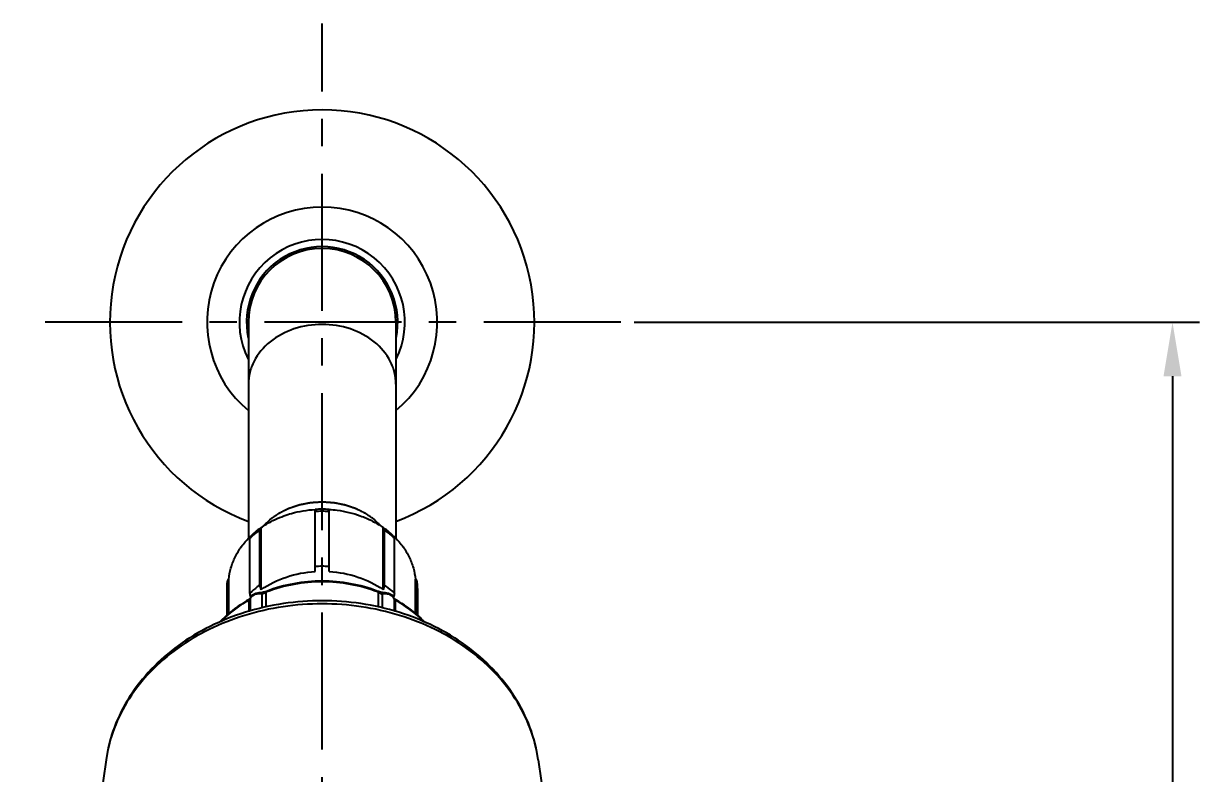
# Model space of a CAD drawing. Header units: millimetres. Extents: x 601 to 1195, y -13 to 407.
# Drawn here: x 789.3 to 843.7, y 282.3 to 317.1 of the extents above; entities that cross this region are included whole.
import ezdxf

# ---------------------------------------------------------------- set-up
doc = ezdxf.new("R2010")
doc.units = ezdxf.units.MM
doc.header["$LTSCALE"] = 0.1
doc.linetypes.add('CENTERX2', pattern=[101.6, 63.5, -12.7, 12.7, -12.7])
for name, color, linetype in [('02___PRT_ALL_AXES', 7, 'Continuous'), ('CENTER', 1, 'CENTERX2'), ('DIM', 3, 'Continuous')]:
    doc.layers.add(name, color=color, linetype=linetype)
doc.styles.get("Standard").update_dxf_attribs({"font": 'arial.ttf'})
doc.dimstyles.new('ISO-25', dxfattribs={"dimtxt": 2.5, "dimasz": 2.5, "dimexe": 1.25, "dimexo": 0.625, "dimtad": 1, "dimlfac": 3, "dimtxsty": 'Standard', "dimcen": 2.5, "dimadec": 0, "dimazin": 0, "dimtfac": 1, "dimtmove": 0, "dimatfit": 3, "dimfxl": 0, "dimarcsym": 0})

# ---------------------------------------------------------------- blocks, each defined once
blk = doc.blocks.new('*D15')
at = {"layer": 'Defpoints', "color": 0}
for p in [(816.937, 303.227), (834.819, 118.015), (842.492, 118.015)]:
    blk.add_point(p, dxfattribs=at)
at = {"layer": 'DIM', "color": 0, "lineweight": -2}
for p, q in [((817.562, 303.227), (843.742, 303.227)), ((842.492, 300.727), (842.492, 120.515)), ((835.444, 118.015), (843.742, 118.015))]:
    blk.add_line(p, q, dxfattribs=at)
at = {"layer": 'DIM', "color": 0}
for points in [[(842.076, 300.727), (842.909, 300.727), (842.492, 303.227)], [(842.076, 120.515), (842.909, 120.515), (842.492, 118.015)]]:
    blk.add_solid(points, dxfattribs=at)
at = {"layer": 'DIM', "color": 0, "insert": (840.591, 210.621), "char_height": 2.5, "attachment_point": 5, "rotation": 90}
blk.add_mtext('1022', dxfattribs=at)

msp = doc.modelspace()

# ---------------------------------------------------------------- linework, layer by layer
at = {"color": 7, "linetype": 'Continuous'}
for p, q in [((799.6867, 303.2271), (799.6867, 293.2068)), ((806.52, 303.2271), (806.52, 293.2068)), ((802.7791, 291.6854), (802.7791, 294.5574)), ((803.4276, 291.6854), (803.4276, 294.5574)), ((800.2771, 293.719), (800.2619, 293.7105)), ((800.2771, 290.847), (800.2771, 293.719)), ((805.9296, 290.847), (805.9296, 293.719)), ((805.9447, 293.7105), (805.9296, 293.719)), ((799.7595, 290.6863), (799.7595, 293.2334)), ((800.218, 291.0572), (800.218, 293.6043)), ((805.9887, 291.0572), (805.9887, 293.6043)), ((806.4472, 290.6863), (806.4472, 293.2334)), ((798.6867, 290.899), (798.6867, 289.6509)), ((798.6993, 291.1771), (798.6986, 291.1614)), ((798.6986, 289.6607), (798.6986, 291.1614)), ((798.7822, 289.7294), (798.7822, 291.3238)), ((807.4245, 289.7294), (807.4245, 291.3238)), ((807.5081, 291.1614), (807.5074, 291.1771)), ((807.5081, 289.6607), (807.5081, 291.1614)), ((807.52, 290.899), (807.52, 289.6509)), ((799.71, 290.3553), (799.71, 289.8231)), ((799.7434, 290.4014), (799.7234, 290.3899)), ((799.7721, 290.4199), (799.7434, 290.4014)), ((799.753, 290.4129), (799.7581, 290.4179)), ((799.7707, 290.3817), (799.7638, 290.3801)), ((799.77, 290.4082), (799.77, 290.4078)), ((800.2153, 290.6933), (800.2152, 290.6933)), ((800.3297, 290.0017), (800.3297, 290.6257)), ((800.5265, 290.765), (800.5027, 290.7561)), ((800.5147, 290.0357), (800.5147, 290.7312)), ((805.7065, 290.7552), (805.6801, 290.765)), ((805.6919, 290.7312), (805.6919, 290.0359)), ((805.877, 290.6257), (805.877, 290.002)), ((806.4651, 290.4003), (806.4346, 290.4199)), ((806.4367, 290.4078), (806.4367, 290.4081)), ((806.4486, 290.4179), (806.4536, 290.413)), ((806.4833, 290.3899), (806.4651, 290.4003)), ((806.4967, 289.823), (806.4967, 290.3553))]:
    msp.add_line(p, q, dxfattribs=at)
for points in [[(800.2153, 290.6933), (800.1661, 290.6901), (800.1013, 290.679), (800.0352, 290.6611), (799.9688, 290.6364), (799.9057, 290.605), (799.8522, 290.5681), (799.81, 290.5243), (799.7812, 290.4712), (799.77, 290.4078)], [(800.5027, 290.7561), (800.4461, 290.7373), (800.3883, 290.721), (800.3329, 290.7082), (800.2825, 290.6993), (800.2392, 290.6944), (800.2152, 290.6933)], [(805.9915, 290.6933), (805.9689, 290.6943), (805.9257, 290.6991), (805.8756, 290.7078), (805.8206, 290.7204), (805.7631, 290.7365), (805.7065, 290.7552)], [(806.4367, 290.4078), (806.4256, 290.471), (806.3968, 290.5241), (806.355, 290.5677), (806.302, 290.6044), (806.2394, 290.6357), (806.1731, 290.6606), (806.1069, 290.6787), (806.042, 290.6899), (805.9914, 290.6933)]]:
    msp.add_lwpolyline(points, dxfattribs=at)
for centre, radius, start, end in [((803.1033, 303.2271), 3.8333, 333.4277, 206.5723), ((803.1033, 303.2271), 3.5, 348.08994, 191.91006), ((803.1033, 303.2271), 3.4167, 0, 180), ((803.1034, 289.2303), 5.3374, 90.00103, 93.48672), ((803.1033, 289.0168), 5.4554, 89.99958, 93.40678), ((803.1032, 289.2303), 5.3374, 86.51325, 89.99896), ((803.1034, 289.0168), 5.4554, 86.59322, 90.00042), ((802.594, 290.3474), 4.0924, 126.16541, 133.18024), ((802.7085, 290.198), 4.2805, 124.85865, 126.22208), ((803.4981, 290.198), 4.2806, 53.77793, 55.14137), ((803.5828, 290.3115), 4.139, 46.85929, 53.79502), ((802.4087, 290.5924), 3.7818, 134.22019, 135.12632), ((802.4607, 290.3521), 3.9494, 131.83749, 133.15316), ((802.5999, 290.1895), 4.1634, 124.89647, 131.77184), ((803.64, 290.2315), 4.11, 48.18343, 55.14825), ((803.746, 290.3521), 3.9494, 46.84684, 48.16251), ((803.798, 290.5924), 3.7818, 44.87368, 45.77979), ((803.1033, 286.4697), 5.4554, 89.99958, 93.40678), ((803.1034, 286.4697), 5.4554, 86.59322, 90.00042), ((801.7548, 290.8988), 3.0681, 175.09064, 179.99584), ((801.583, 290.8989), 2.8963, 174.80075, 179.9968), ((804.6237, 290.8989), 2.8963, 0.0032, 5.19925), ((804.4519, 290.8988), 3.0681, 0.00417, 4.90939), ((802.7273, 284.9754), 6.192, 119.0217, 119.30024), ((802.4029, 287.7262), 3.7737, 134.60473, 135.18522), ((802.4164, 287.7125), 3.7929, 134.23768, 134.49753), ((802.9328, 284.4814), 6.7013, 110.96776, 111.15126), ((803.2739, 284.4814), 6.7012, 68.84874, 69.03195), ((803.7902, 287.7125), 3.7929, 45.50245, 45.76207), ((803.4793, 284.9754), 6.192, 60.69976, 60.9783)]:
    msp.add_arc(centre, radius, start, end, dxfattribs=at)
for points, knots in [([(803.1033, 303.1265), (802.6619, 303.1265), (801.7937, 302.9907), (800.6658, 302.4006), (800.0005, 301.6211), (799.7319, 300.9107), (799.6867, 300.5435), (799.6867, 300.3624)], [0, 0, 0, 0, 0.2733731, 0.5334696, 0.7735504, 0.8878639, 1, 1, 1, 1]), ([(806.52, 300.3624), (806.52, 300.5435), (806.4748, 300.9107), (806.2062, 301.6211), (805.5409, 302.4006), (804.413, 302.9907), (803.5448, 303.1265), (803.1033, 303.1265)], [0, 0, 0, 0, 0.1121361, 0.2264496, 0.4665304, 0.7266269, 1, 1, 1, 1]), ([(803.1033, 294.8975), (803.0699, 294.8954), (803.0031, 294.8912), (802.9196, 294.8858), (802.8528, 294.8816), (802.8027, 294.8784), (802.7526, 294.8752), (802.7025, 294.872), (802.6607, 294.8694), (802.6315, 294.8675), (802.6148, 294.8664), (802.6023, 294.8656), (802.5897, 294.8648), (802.5803, 294.8642), (802.5741, 294.8638), (802.5715, 294.8637), (802.5694, 294.8636), (802.5673, 294.8632), (802.5638, 294.8625), (802.5587, 294.8615), (802.5505, 294.8599), (802.5403, 294.858), (802.5241, 294.8548), (802.5037, 294.8509), (802.4793, 294.8461), (802.4467, 294.8398), (802.4059, 294.8319), (802.3571, 294.8224), (802.3082, 294.8129), (802.2593, 294.8034), (802.2104, 294.7939), (802.1697, 294.786), (802.1371, 294.7797), (802.1127, 294.7749), (802.0923, 294.771), (802.076, 294.7678), (802.0659, 294.7658), (802.0577, 294.7642), (802.0526, 294.7632), (802.0491, 294.7626), (802.047, 294.7621), (802.0451, 294.7614), (802.0427, 294.7606), (802.0369, 294.7587), (802.0282, 294.7558), (802.0166, 294.7519), (802.005, 294.748), (801.9895, 294.7428), (801.9624, 294.7337), (801.9237, 294.7208), (801.8773, 294.7052), (801.8308, 294.6896), (801.7844, 294.6741), (801.738, 294.6585), (801.6993, 294.6455), (801.6683, 294.6352), (801.6451, 294.6274), (801.6219, 294.6196), (801.6025, 294.6131), (801.587, 294.6079), (801.5774, 294.6047), (801.5696, 294.6021), (801.5638, 294.6002), (801.559, 294.5985), (801.5556, 294.5974), (801.5537, 294.5967), (801.5522, 294.5963), (801.5509, 294.5956), (801.5491, 294.5947), (801.546, 294.5932), (801.5415, 294.591), (801.5361, 294.5883), (801.529, 294.5848), (801.5201, 294.5803), (801.5058, 294.5732), (801.4879, 294.5644), (801.4665, 294.5538), (801.4451, 294.5431), (801.4165, 294.529), (801.3808, 294.5113), (801.3379, 294.49), (801.2951, 294.4688), (801.2522, 294.4475), (801.2094, 294.4263), (801.1736, 294.4086), (801.1486, 294.3962), (801.1344, 294.3891), (801.1236, 294.3838), (801.1129, 294.3785), (801.1049, 294.3745), (801.0995, 294.3719), (801.0973, 294.3707), (801.0955, 294.3699), (801.0939, 294.3688), (801.0911, 294.3669), (801.0871, 294.3641), (801.0807, 294.3597), (801.0728, 294.3542), (801.06, 294.3454), (801.0441, 294.3344), (801.025, 294.3212), (800.9995, 294.3036), (800.9677, 294.2816), (800.9295, 294.2552), (800.8912, 294.2288), (800.853, 294.2024), (800.8148, 294.176), (800.7829, 294.154), (800.7575, 294.1364), (800.7384, 294.1232), (800.7224, 294.1121), (800.7097, 294.1033), (800.7017, 294.0978), (800.6954, 294.0934), (800.6914, 294.0907), (800.6886, 294.0888), (800.687, 294.0876), (800.6857, 294.0863), (800.684, 294.0847), (800.6813, 294.0821), (800.6778, 294.0789), (800.6724, 294.0737), (800.6656, 294.0673), (800.6574, 294.0595), (800.6465, 294.0492), (800.6274, 294.0311), (800.6001, 294.0052), (800.5674, 293.9742), (800.5347, 293.9432), (800.5019, 293.9122), (800.4583, 293.8708), (800.4038, 293.8191), (800.3601, 293.7778), (800.3383, 293.7571)], [0, 0, 0, 0, 0.03125, 0.0625, 0.078125, 0.09375, 0.109375, 0.125, 0.140625, 0.1484375, 0.1523438, 0.15625, 0.1601562, 0.1640625, 0.1650391, 0.1660156, 0.1665039, 0.1669922, 0.1679688, 0.1699219, 0.171875, 0.1757812, 0.1796875, 0.1875, 0.1953125, 0.203125, 0.21875, 0.234375, 0.25, 0.265625, 0.28125, 0.296875, 0.3046875, 0.3125, 0.3203125, 0.3242188, 0.328125, 0.3300781, 0.3320312, 0.3330078, 0.3334961, 0.3339844, 0.3349609, 0.3359375, 0.3398438, 0.34375, 0.3476562, 0.3515625, 0.359375, 0.375, 0.390625, 0.40625, 0.421875, 0.4375, 0.453125, 0.4609375, 0.46875, 0.4765625, 0.484375, 0.4882812, 0.4921875, 0.4941406, 0.4960938, 0.4980469, 0.4990234, 0.4995117, 0.5, 0.5004883, 0.5009766, 0.5019531, 0.5039062, 0.5058594, 0.5078125, 0.5117188, 0.515625, 0.5234375, 0.53125, 0.5390625, 0.546875, 0.5625, 0.578125, 0.59375, 0.609375, 0.625, 0.640625, 0.6484375, 0.6523438, 0.65625, 0.6601562, 0.6640625, 0.6650391, 0.6660156, 0.6665039, 0.6669922, 0.6679688, 0.6699219, 0.671875, 0.6757812, 0.6796875, 0.6875, 0.6953125, 0.703125, 0.71875, 0.734375, 0.75, 0.765625, 0.78125, 0.796875, 0.8046875, 0.8125, 0.8203125, 0.8242188, 0.828125, 0.8300781, 0.8320312, 0.8330078, 0.8334961, 0.8339844, 0.8349609, 0.8359375, 0.8378906, 0.8398438, 0.84375, 0.8476562, 0.8515625, 0.859375, 0.875, 0.890625, 0.90625, 0.921875, 0.9375, 0.96875, 1, 1, 1, 1]), ([(805.8684, 293.7571), (805.8466, 293.7777), (805.8031, 293.819), (805.7488, 293.8705), (805.7053, 293.9118), (805.6726, 293.9427), (805.64, 293.9736), (805.6074, 294.0046), (805.5802, 294.0304), (805.5612, 294.0484), (805.5503, 294.0587), (805.5421, 294.0664), (805.5353, 294.0729), (805.5299, 294.078), (805.5265, 294.0813), (805.5238, 294.0838), (805.5221, 294.0854), (805.5207, 294.0868), (805.5192, 294.0879), (805.5164, 294.0898), (805.5124, 294.0926), (805.506, 294.097), (805.4981, 294.1025), (805.4854, 294.1113), (805.4694, 294.1223), (805.4503, 294.1355), (805.4249, 294.1531), (805.393, 294.1751), (805.3548, 294.2016), (805.3166, 294.228), (805.2784, 294.2544), (805.2402, 294.2808), (805.2084, 294.3028), (805.1829, 294.3205), (805.1638, 294.3337), (805.1479, 294.3447), (805.1351, 294.3535), (805.1272, 294.359), (805.1208, 294.3634), (805.1168, 294.3661), (805.1141, 294.3681), (805.1124, 294.3692), (805.1106, 294.37), (805.1084, 294.3711), (805.103, 294.3738), (805.095, 294.3778), (805.0843, 294.3831), (805.0736, 294.3884), (805.0593, 294.3955), (805.0343, 294.4079), (804.9986, 294.4256), (804.9558, 294.4469), (804.9129, 294.4681), (804.8701, 294.4894), (804.8272, 294.5107), (804.7915, 294.5284), (804.763, 294.5425), (804.7415, 294.5532), (804.7201, 294.5638), (804.7023, 294.5727), (804.688, 294.5798), (804.6791, 294.5842), (804.6719, 294.5877), (804.6666, 294.5904), (804.6621, 294.5926), (804.659, 294.5942), (804.6572, 294.595), (804.6559, 294.5958), (804.6544, 294.5962), (804.6525, 294.5968), (804.6491, 294.598), (804.6442, 294.5996), (804.6384, 294.6015), (804.6307, 294.6041), (804.621, 294.6074), (804.6055, 294.6126), (804.5862, 294.6191), (804.563, 294.6269), (804.5398, 294.6346), (804.5088, 294.645), (804.4701, 294.658), (804.4237, 294.6736), (804.3773, 294.6892), (804.3308, 294.7047), (804.2844, 294.7203), (804.2457, 294.7333), (804.2186, 294.7424), (804.2032, 294.7476), (804.1916, 294.7515), (804.18, 294.7554), (804.1712, 294.7583), (804.1654, 294.7603), (804.163, 294.761), (804.1611, 294.7617), (804.1591, 294.7622), (804.1555, 294.7628), (804.1504, 294.7639), (804.1423, 294.7654), (804.1321, 294.7674), (804.1158, 294.7706), (804.0955, 294.7745), (804.071, 294.7793), (804.0384, 294.7856), (803.9977, 294.7936), (803.9488, 294.8031), (803.9, 294.8126), (803.8511, 294.8221), (803.8022, 294.8316), (803.7615, 294.8395), (803.7289, 294.8459), (803.7045, 294.8506), (803.6841, 294.8546), (803.6678, 294.8578), (803.6577, 294.8597), (803.6495, 294.8613), (803.6444, 294.8623), (803.6409, 294.863), (803.6388, 294.8634), (803.6367, 294.8635), (803.6341, 294.8637), (803.6278, 294.864), (803.6184, 294.8647), (803.6058, 294.8655), (803.5933, 294.8663), (803.5765, 294.8673), (803.5472, 294.8692), (803.5053, 294.8719), (803.4551, 294.8751), (803.4048, 294.8783), (803.3546, 294.8815), (803.2876, 294.8858), (803.2038, 294.8911), (803.1368, 294.8954), (803.1033, 294.8975)], [0, 0, 0, 0, 0.03125, 0.0625, 0.078125, 0.09375, 0.109375, 0.125, 0.140625, 0.1484375, 0.1523438, 0.15625, 0.1601562, 0.1621094, 0.1640625, 0.1650391, 0.1660156, 0.1665039, 0.1669922, 0.1679688, 0.1699219, 0.171875, 0.1757812, 0.1796875, 0.1875, 0.1953125, 0.203125, 0.21875, 0.234375, 0.25, 0.265625, 0.28125, 0.296875, 0.3046875, 0.3125, 0.3203125, 0.3242188, 0.328125, 0.3300781, 0.3320312, 0.3330078, 0.3334961, 0.3339844, 0.3349609, 0.3359375, 0.3398438, 0.34375, 0.3476562, 0.3515625, 0.359375, 0.375, 0.390625, 0.40625, 0.421875, 0.4375, 0.453125, 0.4609375, 0.46875, 0.4765625, 0.484375, 0.4882812, 0.4921875, 0.4941406, 0.4960938, 0.4980469, 0.4990234, 0.4995117, 0.5, 0.5004883, 0.5009766, 0.5019531, 0.5039062, 0.5058594, 0.5078125, 0.5117188, 0.515625, 0.5234375, 0.53125, 0.5390625, 0.546875, 0.5625, 0.578125, 0.59375, 0.609375, 0.625, 0.640625, 0.6484375, 0.6523438, 0.65625, 0.6601562, 0.6640625, 0.6650391, 0.6660156, 0.6665039, 0.6669922, 0.6679688, 0.6699219, 0.671875, 0.6757812, 0.6796875, 0.6875, 0.6953125, 0.703125, 0.71875, 0.734375, 0.75, 0.765625, 0.78125, 0.796875, 0.8046875, 0.8125, 0.8203125, 0.8242188, 0.828125, 0.8300781, 0.8320312, 0.8330078, 0.8334961, 0.8339844, 0.8349609, 0.8359375, 0.8398438, 0.84375, 0.8476562, 0.8515625, 0.859375, 0.875, 0.890625, 0.90625, 0.921875, 0.9375, 0.96875, 1, 1, 1, 1]), ([(800.2771, 293.719), (800.357, 293.7746), (800.6908, 293.9902), (801.0534, 294.1603), (801.3353, 294.2622)], [0, 0, 0, 0, 0.2453977, 1, 1, 1, 1]), ([(801.3353, 294.2622), (801.4498, 294.3035), (801.9187, 294.4537), (802.4093, 294.535), (802.7791, 294.5574)], [0, 0, 0, 0, 0.2473231, 1, 1, 1, 1]), ([(803.4276, 294.5574), (803.5517, 294.5499), (804.0418, 294.503), (804.5255, 294.3872), (804.8714, 294.2622)], [0, 0, 0, 0, 0.2526988, 1, 1, 1, 1]), ([(804.8714, 294.2622), (804.9666, 294.2277), (805.3357, 294.0812), (805.6867, 293.888), (805.9296, 293.719)], [0, 0, 0, 0, 0.2548334, 1, 1, 1, 1]), ([(800.2619, 293.7105), (800.2474, 293.7003), (800.2226, 293.6664), (800.218, 293.626), (800.218, 293.6043)], [0, 0, 0, 0, 0.4501573, 1, 1, 1, 1]), ([(805.9887, 293.6043), (805.9887, 293.626), (805.9841, 293.6664), (805.9593, 293.7003), (805.9447, 293.7105)], [0, 0, 0, 0, 0.5498425, 1, 1, 1, 1]), ([(798.7822, 291.3238), (798.7985, 291.5001), (798.865, 291.8535), (799.0612, 292.3616), (799.3493, 292.8392), (799.5943, 293.1257), (799.7286, 293.2607)], [0, 0, 0, 0, 0.2418337, 0.4877567, 0.7399698, 1, 1, 1, 1]), ([(799.7595, 293.2334), (799.7595, 293.2399), (799.7604, 293.2633), (799.7655, 293.2869), (799.7727, 293.3023)], [0, 0, 0, 0, 0.2763616, 1, 1, 1, 1]), ([(806.434, 293.3023), (806.4362, 293.2974), (806.4447, 293.2754), (806.4472, 293.2515), (806.4472, 293.2334)], [0, 0, 0, 0, 0.2266886, 1, 1, 1, 1]), ([(806.478, 293.2607), (806.6124, 293.1257), (806.8574, 292.8392), (807.1455, 292.3616), (807.3417, 291.8535), (807.4082, 291.5001), (807.4245, 291.3238)], [0, 0, 0, 0, 0.2600302, 0.5122433, 0.7581663, 1, 1, 1, 1]), ([(800.2771, 290.847), (800.634, 291.0954), (801.4438, 291.4915), (802.3271, 291.658), (802.7791, 291.6854)], [0, 0, 0, 0, 0.4898799, 1, 1, 1, 1]), ([(803.4276, 291.6854), (803.8796, 291.658), (804.7629, 291.4915), (805.5727, 291.0954), (805.9296, 290.847)], [0, 0, 0, 0, 0.5101201, 1, 1, 1, 1]), ([(798.7822, 291.3238), (798.7594, 291.3037), (798.7209, 291.2599), (798.7018, 291.2038), (798.6993, 291.1771)], [0, 0, 0, 0, 0.5307968, 1, 1, 1, 1]), ([(800.218, 291.0572), (800.1772, 291.0288), (800.0179, 290.9134), (799.8666, 290.7868), (799.7595, 290.6863)], [0, 0, 0, 0, 0.252944, 1, 1, 1, 1]), ([(800.218, 291.0572), (800.218, 291.0245), (800.2318, 290.9515), (800.2594, 290.8834), (800.2771, 290.847)], [0, 0, 0, 0, 0.4472081, 1, 1, 1, 1]), ([(805.6802, 290.765), (804.8657, 291.0801), (803.1033, 291.396), (801.341, 291.0801), (800.5265, 290.765)], [0, 0, 0, 0, 0.5, 1, 1, 1, 1]), ([(805.6719, 290.7389), (804.8593, 291.0503), (803.1034, 291.3621), (801.3474, 291.0503), (800.5348, 290.7389)], [0, 0, 0, 0, 0.4999999, 1, 1, 1, 1]), ([(805.9296, 290.847), (805.9473, 290.8834), (805.9749, 290.9515), (805.9887, 291.0245), (805.9887, 291.0572)], [0, 0, 0, 0, 0.5527921, 1, 1, 1, 1]), ([(806.4472, 290.6863), (806.4118, 290.7195), (806.2658, 290.8514), (806.1101, 290.9725), (805.9887, 291.0572)], [0, 0, 0, 0, 0.2471978, 1, 1, 1, 1]), ([(807.5074, 291.1771), (807.5049, 291.2038), (807.4858, 291.2599), (807.4473, 291.3037), (807.4245, 291.3238)], [0, 0, 0, 0, 0.469203, 1, 1, 1, 1]), ([(799.6971, 290.3752), (799.5701, 290.3039), (799.0838, 290.0082), (798.6398, 289.6414), (798.3489, 289.3338)], [0, 0, 0, 0, 0.2559147, 1, 1, 1, 1]), ([(799.71, 290.3553), (799.5854, 290.2862), (799.1087, 290), (798.6716, 289.6461), (798.3836, 289.3492)], [0, 0, 0, 0, 0.2560829, 1, 1, 1, 1]), ([(799.71, 290.3553), (799.71, 290.3594), (799.7105, 290.3717), (799.7159, 290.3857), (799.7234, 290.3899)], [0, 0, 0, 0, 0.3220181, 1, 1, 1, 1]), ([(799.7638, 290.3801), (799.7608, 290.3792), (799.7421, 290.3726), (799.7245, 290.3634), (799.71, 290.3553)], [0, 0, 0, 0, 0.1579886, 1, 1, 1, 1]), ([(799.8019, 290.5125), (799.789, 290.5427), (799.769, 290.5993), (799.7595, 290.6592), (799.7595, 290.6863)], [0, 0, 0, 0, 0.5474064, 1, 1, 1, 1]), ([(800.3297, 290.6257), (800.2805, 290.6437), (800.1631, 290.6564), (800.0181, 290.63), (799.9066, 290.5812), (799.8248, 290.5262), (799.7785, 290.4668), (799.7716, 290.4263)], [0, 0, 0, 0, 0.2446869, 0.5366106, 0.6801184, 0.8082744, 1, 1, 1, 1]), ([(800.3297, 290.6257), (800.3171, 290.6457), (800.284, 290.6801), (800.2374, 290.6935), (800.2153, 290.6933)], [0, 0, 0, 0, 0.5167701, 1, 1, 1, 1]), ([(800.5147, 290.7312), (800.474, 290.7154), (800.4106, 290.682), (800.3514, 290.6424), (800.3297, 290.6257)], [0, 0, 0, 0, 0.6145322, 1, 1, 1, 1]), ([(800.5147, 290.7312), (800.5147, 290.7389), (800.515, 290.7511), (800.5222, 290.7633), (800.5265, 290.765)], [0, 0, 0, 0, 0.6238333, 1, 1, 1, 1]), ([(805.6919, 290.7312), (805.6919, 290.7389), (805.6917, 290.7511), (805.6845, 290.7633), (805.6802, 290.765)], [0, 0, 0, 0, 0.623832, 1, 1, 1, 1]), ([(805.877, 290.6257), (805.8553, 290.6424), (805.796, 290.682), (805.7327, 290.7154), (805.6919, 290.7312)], [0, 0, 0, 0, 0.3856384, 1, 1, 1, 1]), ([(805.877, 290.6257), (805.8896, 290.6457), (805.9227, 290.6802), (805.9693, 290.6935), (805.9914, 290.6933)], [0, 0, 0, 0, 0.5167715, 1, 1, 1, 1]), ([(806.4353, 290.4253), (806.4287, 290.4658), (806.3827, 290.5255), (806.301, 290.5807), (806.1894, 290.6298), (806.044, 290.6565), (805.9263, 290.6438), (805.877, 290.6257)], [0, 0, 0, 0, 0.1912059, 0.3191856, 0.4627058, 0.7550249, 1, 1, 1, 1]), ([(806.4472, 290.6863), (806.4472, 290.6592), (806.4377, 290.5994), (806.4177, 290.5427), (806.4048, 290.5126)], [0, 0, 0, 0, 0.4525997, 1, 1, 1, 1]), ([(806.4531, 290.3765), (806.4514, 290.3772), (806.446, 290.3792), (806.4404, 290.3809), (806.4364, 290.3817)], [0, 0, 0, 0, 0.3140579, 1, 1, 1, 1]), ([(806.4967, 290.3553), (806.4923, 290.3578), (806.4781, 290.3654), (806.4635, 290.3725), (806.4531, 290.3765)], [0, 0, 0, 0, 0.312997, 1, 1, 1, 1]), ([(806.4967, 290.3553), (806.4967, 290.3594), (806.4962, 290.3717), (806.4908, 290.3857), (806.4833, 290.3899)], [0, 0, 0, 0, 0.3220109, 1, 1, 1, 1]), ([(807.8233, 289.349), (807.7286, 289.4465), (807.3258, 289.8304), (806.8642, 290.1514), (806.4967, 290.3553)], [0, 0, 0, 0, 0.2444458, 1, 1, 1, 1]), ([(807.858, 289.3336), (807.7623, 289.4348), (807.3547, 289.8325), (806.8845, 290.1648), (806.5096, 290.3752)], [0, 0, 0, 0, 0.2446885, 1, 1, 1, 1]), ([(803.1033, 290.3301), (801.9051, 290.3301), (800.1032, 290.0651), (797.9055, 289.1915), (796.4272, 288.304), (795.1603, 287.2045), (794.1481, 285.9232), (793.4301, 284.4998), (793.1665, 283.48), (793.0934, 282.9681)], [0, 0, 0, 0, 0.2664407, 0.396982, 0.5242794, 0.6479241, 0.7679898, 0.8850279, 1, 1, 1, 1]), ([(803.1033, 290.1851), (801.8945, 290.1851), (800.0796, 289.9212), (797.8673, 289.0504), (796.3876, 288.1709), (795.1266, 287.0876), (794.126, 285.8339), (793.4212, 284.4506), (793.164, 283.4624), (793.0934, 282.9681)], [0, 0, 0, 0, 0.270829, 0.4029438, 0.5310693, 0.6545787, 0.7734116, 0.8881496, 1, 1, 1, 1]), ([(813.1133, 282.9681), (813.0402, 283.48), (812.7766, 284.4998), (812.0585, 285.9232), (811.0464, 287.2045), (809.7795, 288.304), (808.3012, 289.1915), (806.1035, 290.0651), (804.3016, 290.3301), (803.1033, 290.3301)], [0, 0, 0, 0, 0.1149718, 0.2320102, 0.3520762, 0.4757211, 0.6030187, 0.73356, 1, 1, 1, 1]), ([(813.1132, 282.9681), (813.0427, 283.4624), (812.7855, 284.4506), (812.0807, 285.8339), (811.08, 287.0876), (809.8191, 288.1709), (808.3394, 289.0504), (806.1271, 289.9212), (804.3122, 290.1851), (803.1033, 290.1851)], [0, 0, 0, 0, 0.1118504, 0.2265884, 0.3454213, 0.4689307, 0.5970562, 0.729171, 1, 1, 1, 1])]:
    msp.add_open_spline(points, degree=3, knots=knots, dxfattribs=at)
for points in [[(799.7727, 293.3023), (799.7778, 293.3131), (799.7849, 293.3234), (799.7936, 293.3316)], [(806.413, 293.3316), (806.4218, 293.3234), (806.4289, 293.3131), (806.434, 293.3023)], [(799.7716, 290.4263), (799.7706, 290.4203), (799.77, 290.4142), (799.77, 290.4082)], [(806.4367, 290.4081), (806.4367, 290.4139), (806.4362, 290.4196), (806.4353, 290.4253)]]:
    msp.add_open_spline(points, degree=3, dxfattribs=at)
at = {"layer": '02___PRT_ALL_AXES', "color": 7, "linetype": 'Continuous'}
for p, q in [((799.77, 290.4082), (799.77, 289.842)), ((806.4367, 290.4082), (806.4367, 289.8419)), ((793.0934, 282.9681), (791.7155, 273.313)), ((813.1133, 282.9681), (814.4912, 273.313))]:
    msp.add_line(p, q, dxfattribs=at)
for radius, start, end in [(9.8333, 290.34391, 249.65609), (5.3333, 309.85117, 230.14883)]:
    msp.add_arc((803.1033, 303.2271), radius, start, end, dxfattribs=at)
at = {"layer": 'CENTER'}
for p, q in [((803.1033, 110.7164), (803.1033, 317.0605)), ((816.9367, 303.2271), (789.27, 303.2271))]:
    msp.add_line(p, q, dxfattribs=at)

# ---------------------------------------------------------------- dimensions: what is measured, and where the dimension line sits
at = {"layer": 'DIM'}
dim = msp.add_linear_dim(base=(842.4923, 118.0148), p1=(816.9367, 303.2271), p2=(834.8193, 118.0148), angle=90, text='1022', dimstyle='ISO-25', dxfattribs=at)
dim.commit()
dim.dimension.update_dxf_attribs({"geometry": '*D15', "text_midpoint": (840.5908, 210.621)})

doc.saveas('drawing.dxf')
